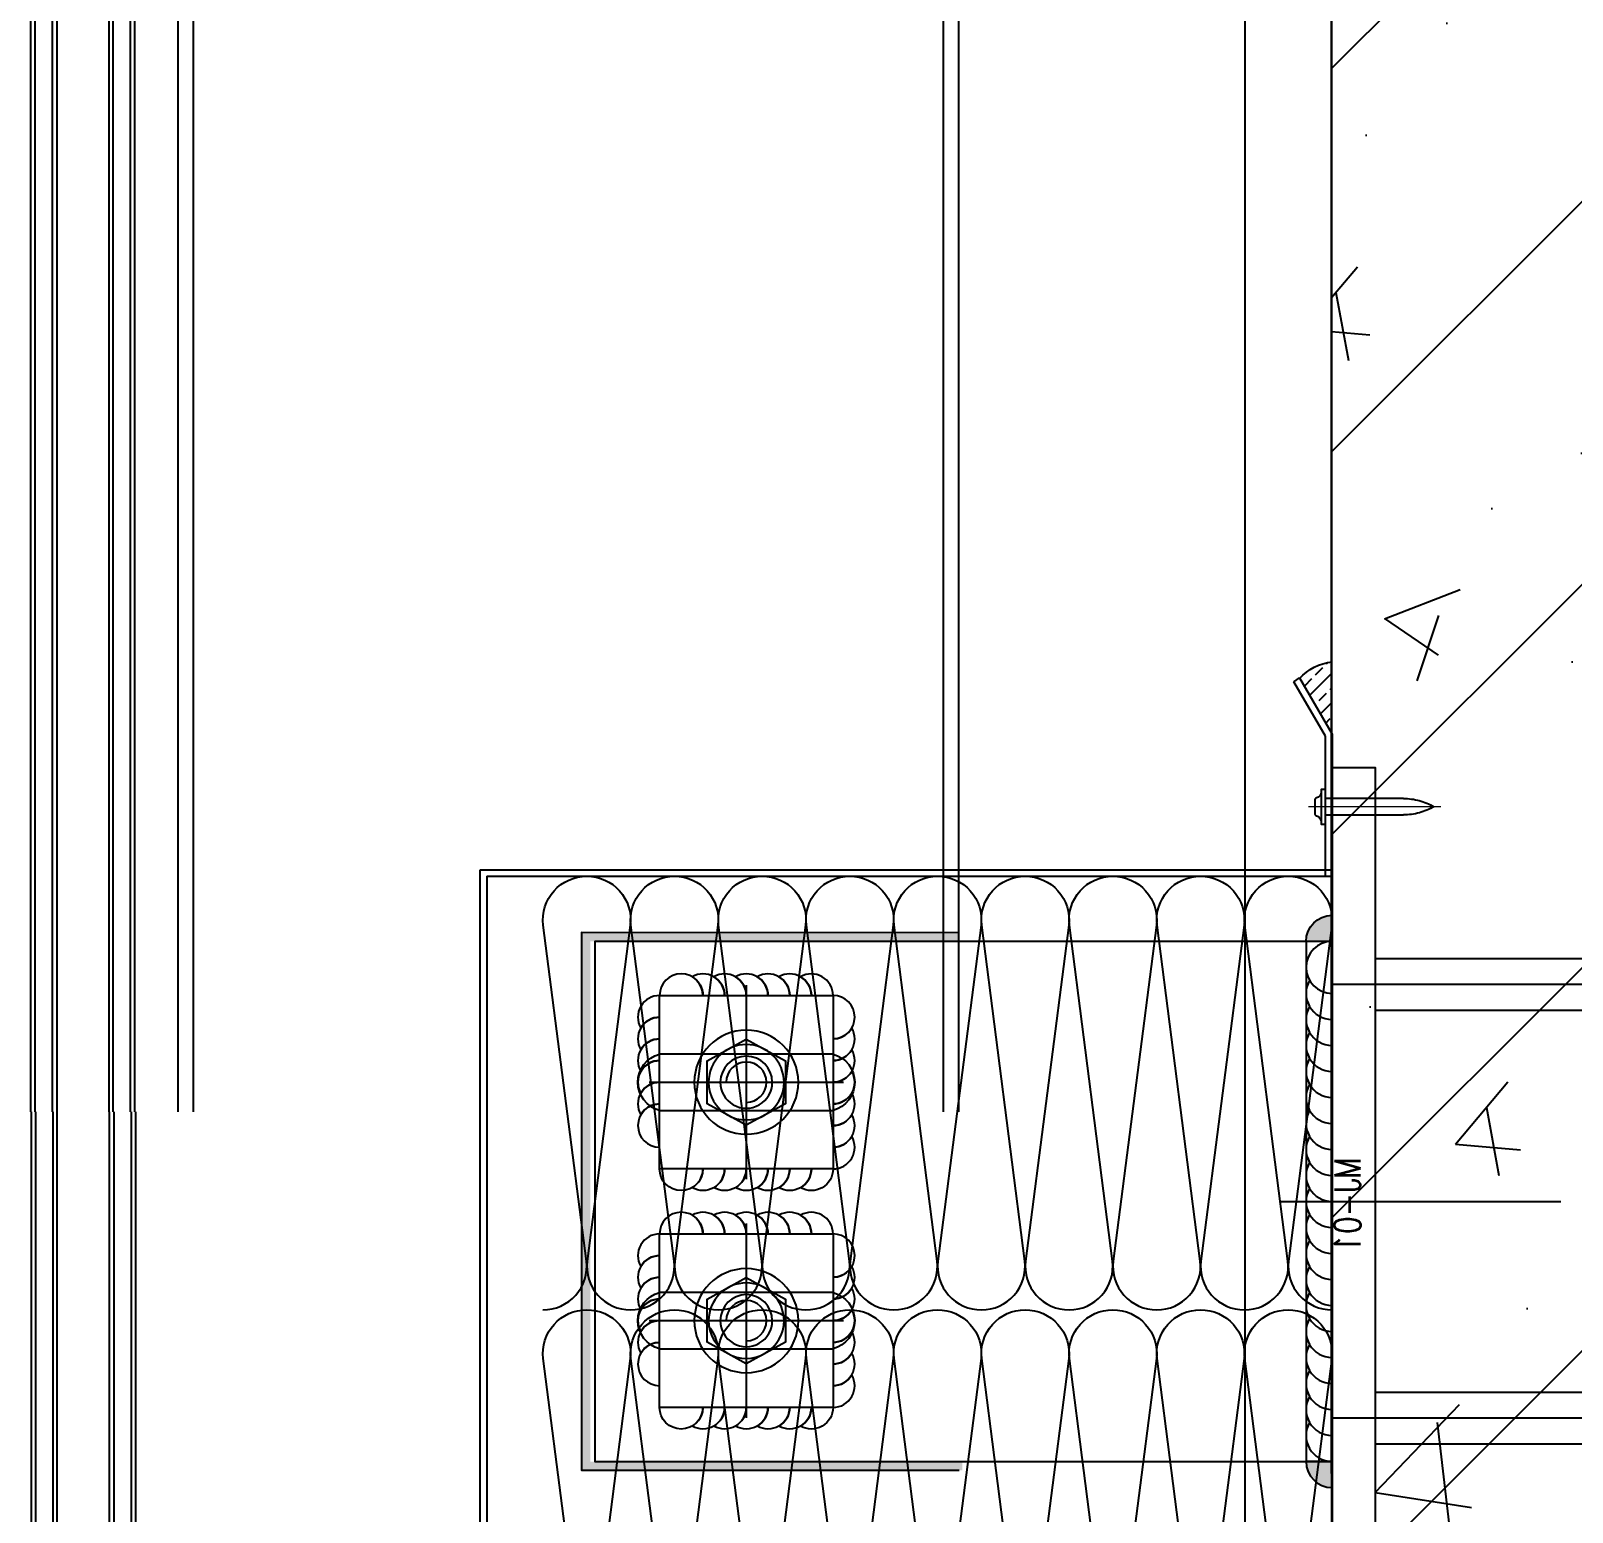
# Model space of a CAD drawing. Extents: x 6843040 to 15500510, y -6507076 to -4940511.
# Drawn here: x 7663922.1 to 7664277.5, y -6156491.3 to -6156149.6 of the extents above; entities that cross this region are included whole.
import ezdxf
from ezdxf.enums import TextEntityAlignment as Align

# ---------------------------------------------------------------- set-up
doc = ezdxf.new("R2010")
doc.units = 0
doc.header["$LTSCALE"] = 1000
doc.header["$MEASUREMENT"] = 0
for name, pattern in [('ACAD_ISO04W100', [30.5, 24, -3, 0.5, -3]), ('CENTER', [50.800000000000004, 31.75, -6.35, 6.35, -6.35]), ('DOTE', [2.4200000000000004, 2, -0.2, 0.02, -0.2]), ('HIDDEN', [0.375, 0.25, -0.125])]:
    doc.linetypes.add(name, pattern=pattern)
for name, color, linetype in [('1', 1, 'Continuous'), ('DOTE', 8, 'DOTE'), ('E_LINE_1', 1, 'Continuous'), ('GC', 3, 'Continuous'), ('LT-dim 1', 3, 'Continuous'), ('LT-dim 2', 253, 'Continuous'), ('LT-dim 4', 253, 'Continuous'), ('LT-dim 5', 3, 'Continuous'), ('LT-dim 50', 253, 'Continuous'), ('LT-Fill-玻璃1', 14, 'Continuous'), ('LT-中线', 6, 'Continuous'), ('LT-文字标注', 7, 'Continuous'), ('LT-焊缝', 1, 'Continuous'), ('LT-玻璃', 4, 'Continuous'), ('LT-铝板', 31, 'Continuous'), ('PUB_HATCH', 8, 'Continuous'), ('Q02中线', 3, 'Continuous'), ('Q03轴线', 1, 'ACAD_ISO04W100'), ('Q08虚线', 75, 'HIDDEN'), ('Q09辅材', 31, 'Continuous'), ('WELDING', 1, 'Continuous'), ('实体', 7, 'Continuous'), ('批荡层', 213, 'Continuous'), ('紧固件', 40, 'Continuous'), ('钢立柱规格布置', 2, 'Continuous')]:
    doc.layers.add(name, color=color, linetype=linetype)
doc.styles.add('LT-文字标注', font='romans.shx', dxfattribs={"width": 0.8, "bigfont": 'gbhzfs.shx'})

# ---------------------------------------------------------------- blocks, each defined once
blk = doc.blocks.new('*U252')
at = {"layer": '1'}
h = blk.add_hatch(dxfattribs=at)
h.set_pattern_fill('ANSI37', color=252, scale=0.1, angle=-180, style=0)
h.set_pattern_definition([(224.9999999999999, (1679562.560613633, -289717.7450616644), (0.2245064030267287, -0.2245064030267291), []), (314.9999999999999, (1679562.560613633, -289717.7450616644), (0.2245064030267291, 0.2245064030267286), [])])
h.paths.add_polyline_path([(-14.00086452462315, 18.00001763110049), (-14.00086452462315, 17.00001763110049), (-10.00086452462315, 17.00001763110049), (-10.00086452462315, 18.00001763110049)])
h.paths.add_polyline_path([(-14.00086452462315, 7.000017631100491), (-14.00086452462315, 6.000017631100491), (-10.00086452462315, 6.000017631100491), (-10.00086452462315, 7.000017631100491)])
h = blk.add_hatch(dxfattribs=at)
h.set_pattern_fill('ANSI37', color=252, scale=0.5, angle=-180, style=0)
h.set_pattern_definition([(224.9999999999999, (1679562.560613633, -289717.7450616644), (1.122532015133643, -1.122532015133645), []), (314.9999999999999, (1679562.560613633, -289717.7450616644), (1.122532015133645, 1.122532015133643), [])])
h.paths.add_polyline_path([(-7.000864524623154, 8.50001763110049), (-10.00086452462315, 7.000017631100491), (-10.00086452462315, 6.000017631100491), (-1.000864524623154, 6.000017631100491), (-0.0008432585706543705, 4.999996365222614), (-0.0008603557904791614, 19.00002179987496), (-1.000864524623154, 18.00001763110049), (-10.00086452462315, 18.00001763110049), (-10.00086452462315, 17.00001763110049), (-7.000864524623154, 15.50001763110049)])
h = blk.add_hatch(dxfattribs=at)
h.set_pattern_fill('HEX', color=252, scale=0.19, angle=-360.0000000000001, style=0)
h.set_pattern_definition([(360, (1679562.560613633, -289717.7450616644), (9.680894054106727e-16, 1.0448594), [0.60325, -1.2065]), (119.9999999999999, (1679562.560613633, -289717.7450616644), (-0.9048747837829667, -0.5224296999999988), [0.6032499999999971, -1.206499999999994]), (59.99999999999992, (1679563.163863633, -289717.7450616644), (-0.9048747837829658, 0.5224297000000009), [0.60325, -1.2065])])
edge = h.paths.add_edge_path()
edge.add_line((-10.11889851349011, 16.50001763110049), (-7.500864524623154, 15.30292986205313))
edge.add_line((-10.11889851325728, 16.50001763110049), (-13.50086452462315, 16.50001763110049))
edge.add_line((-13.50086452462315, 16.50001763110049), (-13.50086452462315, 7.500017631100491))
edge.add_line((-13.50086452462315, 7.500017631100491), (-10.11889851325728, 7.500017631100491))
edge.add_line((-10.11889851325728, 7.500017631100491), (-7.500864524623154, 8.80903462547576))
edge.add_line((-7.500864524623154, 8.80903462547576), (-7.500864524623154, 15.30292986205313))
at = {"color": 253}
for points in [[(-14.00086452462315, 18.00001763110049), (-14.00086452462315, 17.00001763110049), (-10.00086452462315, 17.00001763110049), (-10.00086452462315, 18.00001763110049)], [(-7.000864524623154, 8.50001763110049), (-10.00086452462315, 7.000017631100491), (-14.00086452462315, 7.000017631100491), (-14.00086452462315, 17.00001763110049), (-10.00086452462315, 17.00001763110049), (-7.000864524623154, 15.50001763110049)], [(-7.500864524623154, 15.19100063672522), (-7.500864524623154, 8.80903462547576), (-10.11889851325728, 7.500017631100491), (-13.50086452462315, 7.500017631100491), (-13.50086452462315, 16.50001763110049), (-10.11889851325728, 16.50001763110049)], [(-14.00086452462315, 6.000017631100491), (-14.00086452462315, 7.000017631100491), (-10.00086452462315, 7.000017631100491), (-10.00086452462315, 6.000017631100491)]]:
    blk.add_lwpolyline(points, close=True, dxfattribs=at)
blk.add_lwpolyline([(-10.00086452462315, 6.000017631100491), (-10.00086452462315, 7.000017631100491), (-7.000864524623154, 8.50001763110049), (-7.000864524623154, 15.50001763110049), (-10.00086452462315, 17.00001763110049), (-10.00086452462315, 18.00001763110049), (-1.000864524623154, 18.00001763110049), (-0.000864524623153784, 19.00001763110049), (-0.000864524623153784, 5.000017631100491), (-1.000864524623154, 6.000017631100491), (-10.00086452462315, 6.000017631100491)], dxfattribs=at)
at = {"layer": 'LT-玻璃', "color": 8}
for p, q in [((-138.1991734715877, 23.00001763110049), (-0.0008645246417771091, 23.00001763110049)), ((-138.1991734715691, 19.00001763110049), (-0.000864524623153784, 19.00001763110049)), ((-138.1991734715691, 5), (-0.0008468935226630947, 5)), ((-138.199173471573, 1.000386271683965), (-0.0008468935266137123, 1.000386271683965))]:
    blk.add_line(p, q, dxfattribs=at)
at = {"layer": 'LT-玻璃', "color": 150}
for points in [[(-138.1991734715877, 24.00001763110049), (-1.000864524641777, 24.00001763110049), (-0.0008645246417771091, 23.00001763110049), (-0.000864524623153784, 19.00001763110049), (-1.000864524623154, 18.00001763110049), (-138.1991734715691, 18.00001763110049)], [(-138.199173471573, 0), (-1.000846893526614, 0), (-0.0008468935266137123, 1), (-0.0008468935226630947, 5), (-1.000846893522663, 6), (-138.1991734715691, 6)]]:
    blk.add_lwpolyline(points, dxfattribs=at)
blk = doc.blocks.new('LT-BLK-20220127160324', base_point=(-28533.22878983965, -2765.200322864111))
at = {"color": 1, "linetype": 'ACAD_ISO04W100', "ltscale": 0.4}
for p, q in [((-28777.79650946474, -2715.166449711192), (-28533.22878983943, -2715.166449711192)), ((-28521.34176281607, -2765.200322864112), (-28586.01604931476, -2765.200322864112)), ((-28777.79650946474, -2815.200322864112), (-28533.22878983943, -2815.200322864112))]:
    blk.add_line(p, q, dxfattribs=at)
at = {"layer": 'GC', "color": 3}
blk.add_lwpolyline([(-28543.22878983943, -2865.200322864112), (-28543.22878983943, -2665.200322864112), (-28533.22878983943, -2665.200322864112), (-28533.22878983943, -2865.200322864112)], close=True, dxfattribs=at)
for points in [[(-28543.22878983943, -2709.166449711192), (-28768.22878983943, -2709.166449711192)], [(-28768.22878983943, -2709.166449711192), (-28768.22878983943, -2733.166449711192), (-28708.22878983943, -2733.166449711192), (-28708.22878983943, -2721.166449711192)], [(-28543.22878983943, -2809.200322864112), (-28768.22878983943, -2809.200322864112)], [(-28768.22878983943, -2809.200322864112), (-28768.22878983943, -2833.200322864112), (-28708.22878983943, -2833.200322864112), (-28708.22878983943, -2821.200322864112)]]:
    blk.add_lwpolyline(points, dxfattribs=at)
at = {"layer": 'GC', "ltscale": 3}
for points in [[(-28768.22878983943, -2721.166449711192), (-28543.22878983943, -2721.166449711192)], [(-28768.22878983943, -2821.200322864112), (-28543.22878983943, -2821.200322864112)]]:
    blk.add_lwpolyline(points, dxfattribs=at)
at = {"layer": 'LT-文字标注', "style": 'LT-文字标注', "width": 0.8}
blk.add_text('MJ-01', height=6, rotation=270, dxfattribs=at).set_placement((-28541.59687122377, -2776.851695046294), align=Align.BOTTOM_RIGHT)
blk = doc.blocks.new('LT-BLK-20230912092320', base_point=(26757.03690911889, -59640.51827964919))
at = {"layer": 'GC', "elevation": -7.885113618080002e-10}
blk.add_lwpolyline([(26737.03690921515, -59620.51827953071), (26737.03690904239, -59660.51827953071), (26777.03690904239, -59660.51827970371), (26777.03690921515, -59620.51827970371)], close=True, dxfattribs=at)
at = {"layer": 'LT-焊缝', "elevation": -7.885113618080002e-10}
for points in [[(26737.03690950568, -59620.51827953071, -0.5773502691896255), (26744.53690952441, -59616.18815254423, 0.267949192431045), (26742.03690950568, -59620.51827955234, -0.5773502691896255), (26749.53690952441, -59616.18815256585, 0.267949192431045), (26747.03690950568, -59620.51827957396, -0.5773502691896255), (26754.53690952441, -59616.18815258748, 0.267949192431045), (26752.03690950568, -59620.51827959558, -0.5773502691896255), (26759.53690952441, -59616.1881526091, 0.267949192431045), (26757.03690950568, -59620.51827961721, -0.5773502691896255), (26764.53690952441, -59616.18815263073, 0.267949192431045), (26762.03690950568, -59620.51827963883, -0.9999999999999999), (26772.03690950568, -59620.51827968208, -0.9999999999999999)], [(26737.03690904239, -59660.51827953071, -0.5773502691896255), (26732.70678205587, -59653.01827951201, 0.2679491924310612), (26737.03690906399, -59655.51827953071, -0.5773502691896255), (26732.70678207746, -59648.01827951201, 0.2679491924310612), (26737.03690908558, -59650.51827953071, -0.5773502691896255), (26732.70678209906, -59643.01827951201, 0.2679491924310612), (26737.03690910718, -59645.51827953071, -0.5773502691896255), (26732.70678212065, -59638.01827951201, 0.2679491924310612), (26737.03690912877, -59640.51827953071, -0.5773502691896255), (26732.70678214225, -59633.01827951201, 0.2679491924310612), (26737.03690915037, -59635.51827953071, -0.5773502691896255), (26732.70678216384, -59628.01827951201, 0.2679491924310612), (26737.03690917196, -59630.51827953071, -0.9999999999999999), (26737.03690921515, -59620.51827953071, -0.9999999999999999)], [(26777.03690933269, -59660.51827970371, 0.5773502691896255), (26781.36703631917, -59653.01827968498, -0.267949192431045), (26777.03690931106, -59655.51827970371, 0.5773502691896255), (26781.36703629755, -59648.01827968498, -0.267949192431045), (26777.03690928944, -59650.51827970371, 0.5773502691896255), (26781.36703627592, -59643.01827968498, -0.267949192431045), (26777.03690926782, -59645.51827970371, 0.5773502691896255), (26781.3670362543, -59638.01827968498, -0.267949192431045), (26777.03690924619, -59640.51827970371, 0.5773502691896255), (26781.36703623267, -59633.01827968498, -0.267949192431045), (26777.03690922457, -59635.51827970371, 0.5773502691896255), (26781.36703621105, -59628.01827968498, -0.267949192431045), (26777.03690920294, -59630.51827970371, 0.9999999999999999), (26777.03690915969, -59620.51827970371, 0.9999999999999999)], [(26777.03690933269, -59660.51827970371, -0.5773502691896255), (26769.53690931396, -59664.84840669019, 0.2679491924310453), (26772.03690933269, -59660.51827968208, -0.5773502691896255), (26764.53690931396, -59664.84840666856, 0.2679491924310453), (26767.03690933269, -59660.51827966046, -0.5773502691896255), (26759.53690931396, -59664.84840664694, 0.2679491924310453), (26762.03690933269, -59660.51827963883, -0.5773502691896255), (26754.53690931396, -59664.84840662531, 0.2679491924310453), (26757.03690933269, -59660.51827961721, -0.5773502691896255), (26749.53690931396, -59664.84840660369, 0.2679491924310453), (26752.03690933269, -59660.51827959558, -0.5773502691896255), (26744.53690931396, -59664.84840658207, 0.2679491924310453), (26747.03690933269, -59660.51827957396, -0.9999999999999999), (26737.03690933269, -59660.51827953071, -0.9999999999999999)]]:
    blk.add_lwpolyline(points, format="xyb", dxfattribs=at)
at = {"layer": 'Q02中线'}
for centre, start, end in [((26757.03690912202, -59622.24172785112), 14.85003435053644, 165.1499661307899), ((26757.03690912202, -59658.79483164779), 194.8500338692101, 345.1499656494636)]:
    blk.add_arc(centre, 6.724602048390796, start, end, dxfattribs=at)
at = {"layer": 'Q03轴线', "ltscale": 0.2, "elevation": -7.885113618080002e-10}
for points in [[(26757.036909285, -59618.1217996455), (26757.03690889757, -59662.91475964852)], [(26734.64040912222, -59640.5182794533), (26779.43340911996, -59640.51827977367)]]:
    blk.add_lwpolyline(points, dxfattribs=at)
at = {"layer": 'Q08虚线', "ltscale": 20}
for p, q in [((26750.53690894181, -59660.51827952204), (26750.53690911457, -59620.51827952204)), ((26763.53690911457, -59620.51827965277), (26763.53690894181, -59660.51827965277))]:
    blk.add_line(p, q, dxfattribs=at)
at = {"layer": 'Q09辅材', "elevation": -7.885113618080002e-10}
for points in [[(26757.03690918069, -59628.51827964701, -1), (26757.03690907685, -59652.51827964701, -1), (26757.03690918069, -59628.51827964701, -1)], [(26757.03690916672, -59631.82003763832, -1), (26757.03690909129, -59649.2165216557, -1), (26757.03690916672, -59631.82003763832, -1)], [(26757.03690915462, -59634.51827964701, -1), (26757.03690910293, -59646.51827964701, -1), (26757.03690915462, -59634.51827964701, -1)], [(26761.6869091196, -59640.51827967457, -2.414213553180824), (26757.03690911923, -59635.8682796485, -2.414213553180824)]]:
    blk.add_lwpolyline(points, format="xyb", dxfattribs=at)
blk.add_lwpolyline([(26766.96190912556, -59640.51827970484), (26761.99940918852, -59631.51827968336), (26752.0744091915, -59631.51827960318), (26747.11190911662, -59640.51827955193), (26752.07440902432, -59649.51827958828), (26761.99940908095, -59649.51827966846), (26766.96190912556, -59640.51827970484)], dxfattribs=at)
blk = doc.blocks.new('LT-BLK-20240910174306', base_point=(-5314322.416525414, -274178.3343760101))
at = {"layer": 'LT-Fill-玻璃1'}
h = blk.add_hatch(dxfattribs=at)
h.set_pattern_fill('DOTS', color=8, scale=0.5)
h.set_pattern_definition([(0, (-5830511.421830405, -915288.5849964796), (0.396875, 0.79375), [0, -0.79375])])
h.paths.add_polyline_path([(-5314418.416507781, -274118.3349154486), (-5314418.416507781, -274116.3349156078), (-5314505.514428652, -274116.3340869455), (-5314505.514428652, -274240.3340869455), (-5314417.691559562, -274240.3349221753), (-5314417.691559562, -274238.334922175), (-5314503.514428652, -274238.3340869455), (-5314503.514428652, -274118.3340869455)])
at = {"layer": 'WELDING'}
h = blk.add_hatch(color=256, dxfattribs=at)
h.dxf.hatch_style = 1
edge = h.paths.add_edge_path()
edge.add_line((-5314332.416525424, -274112.3343760101), (-5314332.416525424, -274118.3343760101))
edge.add_line((-5314332.416525424, -274118.3343760101), (-5314338.416525424, -274118.3343760101))
edge.add_arc((-5314332.416525424, -274118.3343760101), 6, 90, 180, ccw=False)
h = blk.add_hatch(color=256, dxfattribs=at)
h.dxf.hatch_style = 1
edge = h.paths.add_edge_path()
edge.add_line((-5314332.416525424, -274244.3343760101), (-5314332.416525424, -274238.3343760101))
edge.add_line((-5314332.416525424, -274238.3343760101), (-5314338.416525424, -274238.3343760101))
edge.add_arc((-5314332.416525424, -274238.3343760101), 6, 180, 270)
at = {"layer": 'GC'}
blk.add_line((-5314338.416525424, -274118.3343760101), (-5314338.416525424, -274238.3343760101), dxfattribs=at)
at = {"layer": 'GC', "elevation": -1.386131914957855e-08}
blk.add_lwpolyline([(-5314332.416525415, -274238.3343760098), (-5314332.416525415, -274118.3343760098), (-5314502.416525414, -274118.3343760101), (-5314502.416525414, -274238.3343760101)], close=True, dxfattribs=at)
at = {"layer": 'LT-dim 2', "color": 8, "elevation": -2.790833495017775e-08}
blk.add_lwpolyline([(-5314418.416507781, -274116.3349156564), (-5314505.514428652, -274116.3340869455), (-5314505.514428652, -274240.3340869455), (-5314418.416507781, -274240.329905626)], dxfattribs=at)
at = {"layer": 'LT-dim 5', "color": 1}
for centre, start in [((-5314332.416525424, -274124.3343760101), 90), ((-5314332.416525424, -274130.3343760101), 149.9999999555982), ((-5314332.416525424, -274136.3343760101), 149.9999999555982), ((-5314332.416525424, -274142.3343760101), 149.9999999555982), ((-5314332.416525424, -274148.3343760101), 149.9999999555982), ((-5314332.416525424, -274154.3343760101), 149.9999999555982), ((-5314332.416525424, -274160.3343760101), 149.9999999555982), ((-5314332.416525424, -274166.3343760101), 149.9999999555982), ((-5314332.416525424, -274172.3343760101), 149.9999999555982), ((-5314332.416525424, -274178.3343760101), 149.9999999555982), ((-5314332.416525424, -274184.3343760101), 149.9999999555982), ((-5314332.416525424, -274190.3343760101), 149.9999999555982), ((-5314332.416525424, -274196.3343760101), 149.9999999555982), ((-5314332.416525424, -274202.3343760101), 149.9999999555982), ((-5314332.416525424, -274208.3343760101), 149.9999999555982), ((-5314332.416525424, -274214.3343760101), 149.9999999555982), ((-5314332.416525424, -274220.3343760101), 149.9999999555982), ((-5314332.416525424, -274226.3343760101), 149.9999999555982), ((-5314332.416525424, -274232.3343760101), 149.9999999555982)]:
    blk.add_arc(centre, 6, start, 270, dxfattribs=at)
at = {"layer": 'WELDING'}
for points in [[(-5314332.416525424, -274112.3343760101), (-5314332.416525424, -274118.3343760101), (-5314338.416525424, -274118.3343760101, -0.414213562373094)], [(-5314332.416525424, -274244.3343760101), (-5314332.416525424, -274238.3343760101), (-5314338.416525424, -274238.3343760101, 0.414213562373094)]]:
    blk.add_lwpolyline(points, format="xyb", close=True, dxfattribs=at)
at = {"layer": 'LT-dim 4', "xscale": -1, "rotation": 90}
for p in [(-5314467.514428904, -274150.8334533597, -1.464980462602498e-08), (-5314467.514428504, -274205.8347208475, -1.464980462602498e-08)]:
    blk.add_blockref('LT-BLK-20230912092320', p, dxfattribs=at)
at = {"layer": 'LT-dim 50', "xscale": -1}
blk.add_blockref('LT-BLK-20220127160324', (-5314332.416525414, -274178.3343760101), dxfattribs=at)
blk = doc.blocks.new('LT-BLK-20230218091845', base_point=(395239.0870920994, 252820.6931667216))
at = {"layer": 'LT-Fill-玻璃1'}
h = blk.add_hatch(dxfattribs=at)
h.set_pattern_fill('ANSI33', color=8, scale=0.75, style=0)
h.set_pattern_definition([(45, (0, 0), (-3.367596045400933, 3.367596045400933), []), (45, (3.3675975, 0), (-3.367596045400933, 3.367596045400933), [2.38125, -1.190625])])
edge = h.paths.add_edge_path()
edge.add_line((395239.0870920995, 252820.6931667213), (395252.0774720158, 252813.1931673797))
edge.add_arc((395244.3931078882, 252821.7790310139), 11.52243491589128, 311.8286027163969, 333.210536880252)
edge.add_arc((395244.3931078868, 252821.7790310151), 11.5224349176311, 333.2105368778266, 354.5924710384851)
edge.add_line((395255.8642632413, 252820.6931667213), (395239.0870920995, 252820.6931667213))
at = {"layer": 'LT-dim 5'}
blk.add_arc((395244.3931078864, 252821.7790310152), 11.52243491803174, 311.8286027185239, 354.5924710385319, dxfattribs=at)
blk = doc.blocks.new('LT-BLK-20240528163730', base_point=(-326528.041295993, 67956.2288645505))
at = {"layer": 'LT-中线'}
for p, q in [((-326529.3292597717, 67957.08914607074), (-326536.8292591135, 67944.09876615429)), ((-326535.3292591935, 67943.66857168314), (-326528.041295993, 67956.2288645505)), ((-326528.041295993, 67956.2288645505), (-326529.3292597717, 67957.08914607074)), ((-326536.8292591936, 67944.0987660157), (-326536.8292591936, 67911.33901212143)), ((-326535.3292591936, 67911.33901212143), (-326535.3292591936, 67943.66857168308))]:
    blk.add_line(p, q, dxfattribs=at)
at = {"layer": 'LT-Fill-玻璃1', "rotation": 90.00000000172149}
blk.add_blockref('LT-BLK-20230218091845', (-326536.8292591136, 67944.00837725072), dxfattribs=at)
blk = doc.blocks.new('sd425')
at = {"layer": '实体', "color": 1, "linetype": 'CENTER', "lineweight": 18}
blk.add_line((-0.04871903290131741, 3.919735350630617), (-0.04871903290131741, -26.61543915394304), dxfattribs=at)
at = {"layer": '紧固件', "color": 40}
blk.add_lwpolyline([(3.999196224301613, 0), (-3.999196224302068, 0), (-3.999196224302068, 0.9847774869713248), (3.999196224301613, 0.9847774869713248)], close=True, dxfattribs=at)
blk.add_lwpolyline([(-3.499196862180725, 0.9847774869713248, 0.3424338655934447), (-2.045032946706215, 2.106657444610164, -0.3502208192078309), (-1.560311641547742, 2.475888729230292), (1.566701022911275, 2.475888729230292, -0.3419987131197174), (2.050224319064, 2.100115896151237, 0.3485554434816476), (3.500794207520812, 0.9847774869713248)], format="xyb", dxfattribs=at)
at = {"layer": '紧固件', "color": 40, "linetype": 'HIDDEN', "ltscale": 2}
blk.add_lwpolyline([(1.86725199659395, 0), (1.86725199659395, -17.99662005964638, -0.1316415762669058), (-0.04392699687832646, -24.99357617320015, -0.1315314132238364), (-1.932731718799914, -17.99662005964615), (-1.932743155576645, 0)], format="xyb", dxfattribs=at)
blk = doc.blocks.new('LT-BLK-20240528163734', base_point=(-326528.041295993, 67956.2288645505))
at = {"rotation": 270}
blk.add_blockref('sd425', (-326535.3292591936, 67927.35857025624), dxfattribs=at)
at = {"layer": 'LT-dim 50'}
blk.add_blockref('LT-BLK-20240528163730', (-326528.041295993, 67956.2288645505), dxfattribs=at)
blk = doc.blocks.new('*U264')
at = {"layer": 'GC', "color": 8, "linetype": 'HIDDEN', "ltscale": 20}
for p, q in [((35.19215967478931, -1529.302326556526), (35.19215967478931, 1055.958984004128)), ((208.1921596757206, -1529.302326556934), (208.1921596757206, 1055.958984003721))]:
    blk.add_line(p, q, dxfattribs=at)
at = {"layer": 'LT-玻璃', "color": 8}
for p, q in [((-1.307471684452594, -1529.302326556206), (-1.307471684452594, -7.500300125999274)), ((2.692142043921649, -1529.302326556206), (2.692142043921649, -7.500300125999274)), ((16.69215967478931, -1529.302326556206), (16.69215967478931, -7.500317757099765)), ((20.69215967478931, -1529.302326556235), (20.69215967478931, -7.500317757128869))]:
    blk.add_line(p, q, dxfattribs=at)
at = {"layer": 'LT-玻璃', "color": 150}
for points in [[(-2.307857956078351, -1529.302326556206), (-2.307857956078351, -8.500300125999274), (-1.307857956078351, -7.500300125999274), (2.692142043921649, -7.500300125999274), (3.692142043921649, -8.500300125999274), (3.692142043921649, -1529.302326556206)], [(21.69215967478931, -1529.302326556235), (21.69215967478931, -8.500317757128869), (20.69215967478931, -7.500317757128869), (16.69215967478931, -7.500317757099765), (15.69215967478931, -8.500317757099765), (15.69215967478931, -1529.302326556206)]]:
    blk.add_lwpolyline(points, dxfattribs=at)
at = {"layer": 'LT-铝板'}
for p, q in [((31.69215967572063, -1529.302326556468), (31.69215967572063, 1055.958984004186)), ((211.692159676652, -1529.302326556293), (211.692159676652, 1055.958984004361))]:
    blk.add_line(p, q, dxfattribs=at)

msp = doc.modelspace()

# ---------------------------------------------------------------- hatches: boundary and pattern name
at = {"layer": 'PUB_HATCH'}
h = msp.add_hatch(dxfattribs=at)
h.set_pattern_fill('钢筋混凝土', color=256, scale=25, style=0)
h.set_pattern_definition([(45, (16094.37503909506, 15939.29568743333), (-44.19417382415921, 44.19417382415922), []), (49.99999999999999, (16094.37503909506, 15939.29568743333), (179.3150456501884, -15.68803374564878), [18.75, -206.25]), (355, (16094.37503909506, 15939.29568743333), (-34.68783340325, 188.048033425003), [15, -165]), (100.4514, (16109.31795909535, 15937.98835243378), (144.6273454285054, 172.3598855152384), [15.9350475, -175.285528]), (46.18420000000002, (16094.37503909506, 15989.29568743333), (266.8102621564111, -41.37975358225452), [28.12499999999994, -309.374999999999]), (96.6356, (16116.60922534484, 15985.84736068361), (233.6656763871758, 243.5294677251104), [23.902572, -262.92825]), (351.1842, (16094.37503909506, 15989.29568743333), (233.6654862834068, 243.5296502313311), [22.5, -247.5]), (21, (16119.37503909506, 15976.79568743333), (149.2267630296154, -100.6547226663347), [18.75, -206.25]), (326.0000000000001, (16119.37503909506, 15976.79568743333), (60.82883298039543, 181.2875112617133), [15, -165]), (71.4514, (16131.81059734523, 15968.40778593346), (210.0556571453725, 80.6326241774881), [15.9350475, -175.285528]), (37.50000000000001, (16094.37503909506, 15939.29568743333), (3.039963829322667, 83.22346345782788), [0, -163, 0, -167.5, 0, -165.625]), (7.499999999999999, (16094.37503909506, 15939.29568743333), (65.76738436053715, 98.60292797059006), [0, -95.5, 0, -159.25, 0, -63.125]), (327.5, (16038.62503909506, 15939.29568743333), (133.4556090431022, -5.638717933594939), [0, -62.5, 0, -195, 0, -258.75]), (317.5, (16013.62503909506, 15939.29568743333), (145.7965423355966, 25.02624558307943), [0, -81.25, 0, -129.5, 0, -183.75])])
h.paths.add_polyline_path([(7664222.06969732, -6154844.593628433), (7664222.06969732, -6156544.593628433), (7664722.06969732, -6156544.593628433), (7664722.06969732, -6155174.593628433), (7665106.054242319, -6155174.593628441), (7665106.054242319, -6155044.593628441), (7664422.06969732, -6155044.593628433), (7664422.06969732, -6154844.593628433)])

# ---------------------------------------------------------------- linework, layer by layer
at = {"layer": 'DOTE', "ltscale": 0.25}
msp.add_line((7664222.06969732, -6181287.378104178), (7664222.06969732, -6150444.593628439), dxfattribs=at)
at = {"layer": 'E_LINE_1'}
msp.add_lwpolyline([(7664222.06969732, -6154844.593628433), (7664222.06969732, -6156544.593628433), (7664722.06969732, -6156544.593628433), (7664722.06969732, -6155174.593628433), (7665106.054242319, -6155174.593628441), (7665106.054242319, -6155044.593628441), (7664422.06969732, -6155044.593628433), (7664422.06969732, -6154844.593628433), (7664222.06969732, -6154844.593628433)], dxfattribs=at)
at = {"layer": 'LT-dim 1'}
for points in [[(7664040.179176345, -6156444.593628433, 0.451718), (7664050.209765649, -6156433.333668433), (7664040.25975497, -6156355.853628433, -0.451718), (7664050.290331333, -6156344.593628433, -0.451718), (7664060.32092064, -6156355.853628433), (7664050.370897016, -6156433.333668433, 0.451718), (7664060.401486323, -6156444.593628433, 0.451718), (7664070.43207563, -6156433.333668433), (7664060.482064948, -6156355.853628433, -0.451718), (7664070.512641312, -6156344.593628433, -0.451718), (7664080.543230618, -6156355.853628433), (7664070.593206995, -6156433.333668433, 0.451718), (7664080.623796302, -6156444.593628433, 0.451718), (7664090.654385607, -6156433.333668433), (7664080.704374927, -6156355.853628433, -0.451718), (7664090.73495129, -6156344.593628433, -0.451718), (7664100.765540597, -6156355.853628433), (7664090.815516974, -6156433.333668433, 0.451718), (7664100.846106279, -6156444.593628433, 0.451718), (7664110.876695585, -6156433.333668433), (7664100.926684904, -6156355.853628433, -0.451718), (7664110.957261269, -6156344.593628433, -0.451718), (7664120.987850576, -6156355.853628433), (7664111.037826951, -6156433.333668433, 0.451718), (7664121.068416259, -6156444.593628433, 0.451718), (7664131.099005564, -6156433.333668433), (7664121.148994884, -6156355.853628433, -0.451718), (7664131.179571248, -6156344.593628433, -0.451718), (7664141.210160553, -6156355.853628433), (7664131.260136931, -6156433.333668433, 0.451718), (7664141.290726236, -6156444.593628433, 0.451718), (7664151.321315543, -6156433.333668433), (7664141.371304861, -6156355.853628433, -0.451718), (7664151.401881224, -6156344.593628433, -0.451718), (7664161.432470533, -6156355.853628433), (7664151.482446908, -6156433.333668433, 0.451718), (7664161.513036215, -6156444.593628433, 0.451718), (7664171.543625521, -6156433.333668433), (7664161.59361484, -6156355.853628433, -0.451718), (7664171.624191205, -6156344.593628433, -0.451718), (7664181.65478051, -6156355.853628433), (7664171.704756887, -6156433.333668433, 0.451718), (7664181.735346193, -6156444.593628433, 0.451718), (7664191.765935498, -6156433.333668433), (7664181.815924819, -6156355.853628433, -0.451718), (7664191.846501182, -6156344.593628433, -0.451718), (7664201.877090489, -6156355.853628433), (7664191.927066865, -6156433.333668433, 0.451718), (7664201.95765617, -6156444.593628433, 0.451718), (7664211.988245479, -6156433.333668433), (7664202.038234795, -6156355.853628433, -0.451718), (7664212.068811161, -6156344.593628433, -0.451718), (7664222.099400467, -6156355.853628433), (7664212.149376844, -6156433.333668433, 0.451718), (7664222.179966151, -6156444.593628433)], [(7664050.209765649, -6156533.333668433), (7664040.25975497, -6156455.853628433, -0.451718), (7664050.290331333, -6156444.593628433, -0.451718), (7664060.32092064, -6156455.853628433), (7664050.370897016, -6156533.333668433, 0.451718)], [(7664070.43207563, -6156533.333668433), (7664060.482064948, -6156455.853628433, -0.451718), (7664070.512641312, -6156444.593628433, -0.451718), (7664080.543230618, -6156455.853628433), (7664070.593206995, -6156533.333668433, 0.451718)], [(7664090.654385607, -6156533.333668433), (7664080.704374927, -6156455.853628433, -0.451718), (7664090.73495129, -6156444.593628433, -0.451718), (7664100.765540597, -6156455.853628433), (7664090.815516974, -6156533.333668433, 0.451718)], [(7664110.876695585, -6156533.333668433), (7664100.926684904, -6156455.853628433, -0.451718), (7664110.957261269, -6156444.593628433, -0.451718), (7664120.987850576, -6156455.853628433), (7664111.037826951, -6156533.333668433, 0.451718)], [(7664131.099005564, -6156533.333668433), (7664121.148994884, -6156455.853628433, -0.451718), (7664131.179571248, -6156444.593628433, -0.451718), (7664141.210160553, -6156455.853628433), (7664131.260136931, -6156533.333668433, 0.451718)], [(7664151.321315543, -6156533.333668433), (7664141.371304861, -6156455.853628433, -0.451718), (7664151.401881224, -6156444.593628433, -0.451718), (7664161.432470533, -6156455.853628433), (7664151.482446908, -6156533.333668433, 0.451718)], [(7664171.543625521, -6156533.333668433), (7664161.59361484, -6156455.853628433, -0.451718), (7664171.624191205, -6156444.593628433, -0.451718), (7664181.65478051, -6156455.853628433), (7664171.704756887, -6156533.333668433, 0.451718)], [(7664191.765935498, -6156533.333668433), (7664181.815924819, -6156455.853628433, -0.451718), (7664191.846501182, -6156444.593628433, -0.451718), (7664201.877090489, -6156455.853628433), (7664191.927066865, -6156533.333668433, 0.451718)], [(7664211.988245479, -6156533.333668433), (7664202.038234795, -6156455.853628433, -0.451718), (7664212.068811161, -6156444.593628433, -0.451718), (7664222.099400467, -6156455.853628433), (7664212.149376844, -6156533.333668433, 0.451718)]]:
    msp.add_lwpolyline(points, format="xyb", dxfattribs=at)
at = {"layer": 'LT-中线'}
for p, q in [((7664025.709707015, -6156343.093946191), (7664222.179966151, -6156343.093946191)), ((7664027.209707015, -6156344.59394619), (7664222.179966151, -6156344.59394619))]:
    msp.add_line(p, q, dxfattribs=at)
msp.add_lwpolyline([(7664027.209707015, -6156344.569191639), (7664027.209707015, -6156509.59394619), (7664009.080238941, -6156509.59394619), (7664009.080238941, -6156508.09394619), (7664025.709707015, -6156508.09394619), (7664025.709707015, -6156343.06919164)], dxfattribs=at)
at = {"layer": '批荡层'}
msp.add_lwpolyline([(7665106.054242319, -6155024.593628441), (7664442.06969732, -6155024.593628433), (7664442.06969732, -6154824.593628433), (7664202.06969732, -6154824.593628433), (7664202.06969732, -6156564.593628433), (7664742.06969732, -6156564.593628433), (7664742.06969732, -6155194.593628433), (7665106.054242319, -6155194.593628441)], dxfattribs=at)

# ---------------------------------------------------------------- block references
msp.add_blockref('*U264', (7663924.377555284, -6154869.593310686))
at = {"layer": 'LT-dim 1', "ltscale": 1000}
msp.add_blockref('LT-BLK-20240910174306', (7664232.179966151, -6156419.593628433), dxfattribs=at)
at = {"layer": 'LT-dim 50', "xscale": -1}
msp.add_blockref('LT-BLK-20240528163734', (7664213.39200295, -6156299.70409376), dxfattribs=at)
at = {"layer": '钢立柱规格布置', "rotation": 270}
msp.add_blockref('*U252', (7663922.179966151, -6156537.094810714), dxfattribs=at)

doc.saveas('drawing.dxf')
